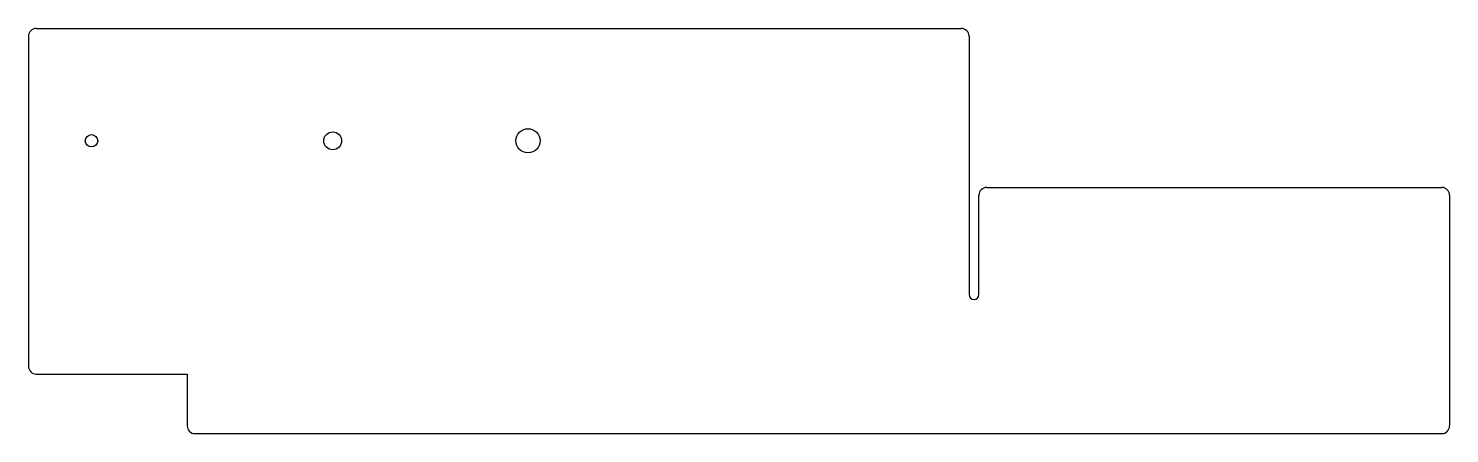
# Model space of a CAD drawing. Header units: millimetres. Extents: x 0 to 365, y 0 to 104.
import ezdxf

# ---------------------------------------------------------------- set-up
doc = ezdxf.new("R2010")
doc.units = ezdxf.units.MM

msp = doc.modelspace()

# ---------------------------------------------------------------- linework, layer by layer
at = {"color": 7, "linetype": 'Continuous'}
for p, q in [((0, 102.21), (0, 17.32)), ((2, 104.21), (239.58, 104.21)), ((241.58, 102.21), (241.58, 35.76)), ((246.14, 63.31), (363, 63.31)), ((244.14, 35.76), (244.14, 61.31)), ((365, 61.31), (365, 2)), ((2, 15.32), (40.78, 15.32)), ((40.78, 15.32), (40.78, 2)), ((42.78, 0), (363, 0))]:
    msp.add_line(p, q, dxfattribs=at)
for centre, radius in [((16.2, 75.3), 1.59), ((78.15, 75.3), 2.3), ((128.3, 75.3), 3.11)]:
    msp.add_circle(centre, radius, dxfattribs=at)
for centre, radius, start, end in [((2, 102.21), 2, 90, 180), ((239.58, 102.21), 2, 0, 90), ((246.14, 61.31), 2, 90, 180), ((363, 61.31), 2, 0, 90), ((242.86, 35.76), 1.28, 180, 0), ((2, 17.32), 2, 180, 270), ((42.78, 2), 2, 180, 270), ((363, 2), 2, 270, 0)]:
    msp.add_arc(centre, radius, start, end, dxfattribs=at)

doc.saveas('drawing.dxf')
